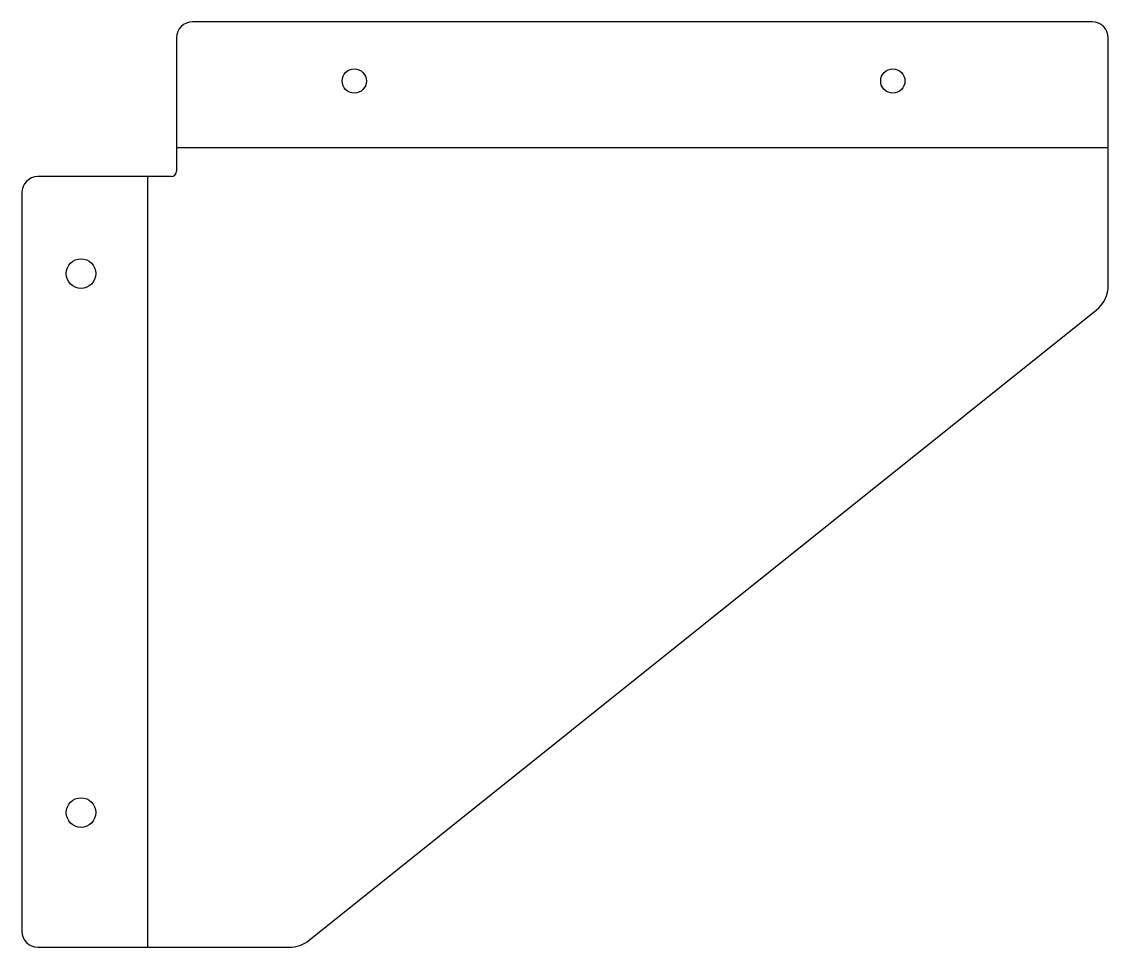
# Model space of a CAD drawing. Header units: millimetres. Extents: x -22 to 180, y -150 to 22.
import ezdxf

# ---------------------------------------------------------------- set-up
doc = ezdxf.new("R2010")
doc.units = ezdxf.units.MM
doc.layers.add('BEND', color=7, linetype='Continuous')
doc.layers.add('CUT', color=7, linetype='Continuous')

msp = doc.modelspace()

# ---------------------------------------------------------------- linework, layer by layer
at = {"layer": 'BEND'}
for p, q in [((7, -1.63), (180, -1.63)), ((1.63, -7), (1.63, -150))]:
    msp.add_line(p, q, dxfattribs=at)
at = {"layer": 'CUT'}
for p, q in [((177, 21.73), (10, 21.73)), ((7, 18.73), (7, -6)), ((180, -27.12), (180, 18.73)), ((6, -7), (-18.73, -7)), ((-21.73, -10), (-21.73, -147)), ((31.64, -148.69), (177.75, -31.8)), ((-18.73, -150), (27.9, -150))]:
    msp.add_line(p, q, dxfattribs=at)
for centre, radius in [((40, 10.73), 2.25), ((140, 10.73), 2.25), ((-10.73, -25), 2.75), ((-10.73, -125), 2.75)]:
    msp.add_circle(centre, radius, dxfattribs=at)
for centre, radius, start, end in [((10, 18.73), 3, 90, 180), ((177, 18.73), 3, 0, 90), ((6, -6), 1, -90, 0), ((-18.73, -10), 3, 90, 180), ((174, -27.12), 6, -51.3402, 0), ((-18.73, -147), 3, 180, 270), ((27.9, -144), 6, -90, -51.3402)]:
    msp.add_arc(centre, radius, start, end, dxfattribs=at)

doc.saveas('drawing.dxf')
